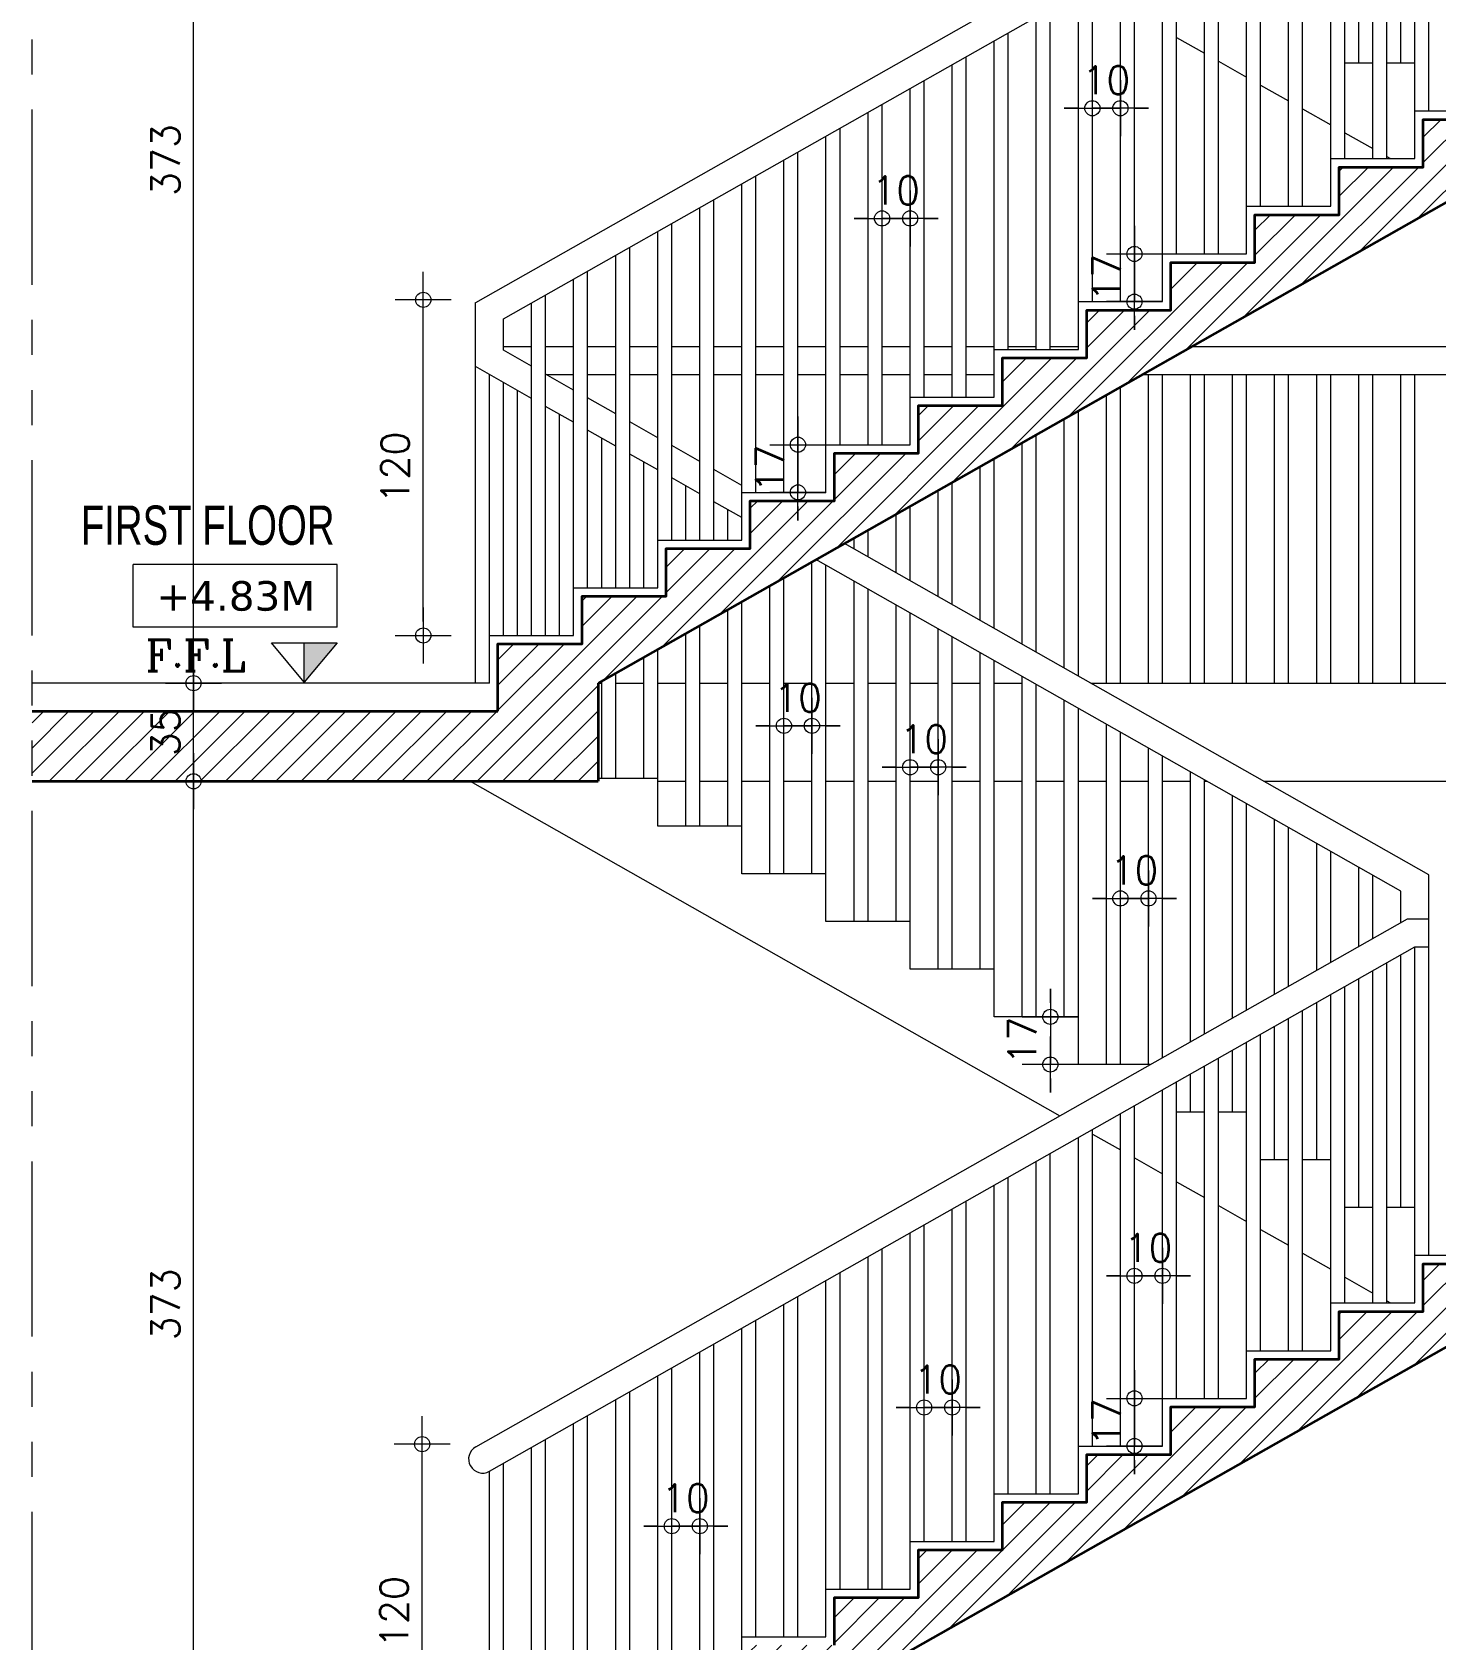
# Model space of a CAD drawing. Header units: millimetres. Extents: x -11627 to -10952, y 10244 to 10588.
# Drawn here: x -11314.52 to -11304.51, y 10352.25 to 10363.71 of the extents above; entities that cross this region are included whole.
import ezdxf
from ezdxf.enums import TextEntityAlignment as Align

# ---------------------------------------------------------------- set-up
doc = ezdxf.new("R2010")
doc.units = ezdxf.units.MM
doc.header["$PDMODE"] = 35
doc.linetypes.add('PHANTOM2', pattern=[1.25, 0.625, -0.125, 0.125, -0.125, 0.125, -0.125])
doc.layers.get('0').update_dxf_attribs({"lineweight": 5})
doc.layers.get('DEFPOINTS').update_dxf_attribs({"lineweight": 5})
for name, color, linetype, lineweight in [('A-GEN-TEXT.', 3, 'Continuous', 13), ('A-LEVEL TAG', 23, 'Continuous', 9), ('DIM IN', 191, 'Continuous', 5), ('HATCH', 8, 'Continuous', 0), ('SECTION', 3, 'PHANTOM2', 5), ('STAIR', 34, 'Continuous', 5), ('WALLS', 4, 'Continuous', 35)]:
    doc.layers.add(name, color=color, linetype=linetype, lineweight=lineweight)
doc.styles.add('frame', font='verdana.ttf', dxfattribs={"width": 5})
doc.styles.add('GROUND FLOOR XREF - option 3$0$VILLA GF XREF$0$ROMANC', font='romanc__.ttf')
doc.styles.add('T20-50', font='ROMANS.SHX', dxfattribs={"height": 0.1})
doc.styles.add('TEXTN', font='techl___.ttf', dxfattribs={"height": 0.15})
doc.styles.add('TEXTS', font='arial.ttf', dxfattribs={"width": 0.8})
doc.dimstyles.new('D50', dxfattribs={"dimtxt": 0.1, "dimasz": 0.05, "dimexe": 0, "dimexo": 0, "dimgap": 0.05, "dimtad": 1, "dimdec": 0, "dimlfac": 100, "dimzin": 0, "dimdsep": 46, "dimtxsty": 'T20-50', "dimblk": 'DOT1', "dimcen": 0.05, "dimse1": 1, "dimse2": 1, "dimclrd": 256, "dimclre": 256, "dimclrt": 256, "dimadec": 0, "dimazin": 0, "dimtfac": 10, "dimtdec": 0, "dimtix": 1, "dimtmove": 2, "dimatfit": 3, "dimldrblk": 'DOT', "dimfxl": 1, "dimtolj": 1, "dimtzin": 0, "dimlwd": -1, "dimlwe": -1, "dimarcsym": 0})

# ---------------------------------------------------------------- blocks, each defined once
blk = doc.blocks.new('DOT1')
at = {"color": 0}
for p, q in [((0, -2), (0, 2)), ((-2, 0), (2, 0))]:
    blk.add_line(p, q, dxfattribs=at)
blk.add_circle((0, 0), 0.54, dxfattribs=at)
blk = doc.blocks.new('*D664')
at = {"layer": 'DEFPOINTS', "color": 0, "transparency": 16777216}
for p in [(0.5756, 5.3102, -0.0001), (0.5756, 5.3102), (0.5756, 1.5802, -0.0065)]:
    blk.add_point(p, dxfattribs=at)
at = {"layer": 'DIM IN', "transparency": 16777216}
blk.add_line((0.5756, 1.6302), (0.5756, 5.2602), dxfattribs=at)
at = {"layer": 'DIM IN', "transparency": 16777216, "xscale": 0.05, "yscale": 0.05, "zscale": 0.05}
for p, rotation in [((0.5756, 5.3102), 90), ((0.5756, 1.5802), 270)]:
    blk.add_blockref('DOT1', p, dxfattribs=dict(at, rotation=rotation))
at = {"layer": 'DIM IN', "transparency": 16777216, "insert": (0.4756, 3.4452), "char_height": 0.1, "attachment_point": 5, "rotation": 90, "style": 'T20-50'}
blk.add_mtext('\\A1;373', dxfattribs=at)
blk = doc.blocks.new('_Dot')
at = {"color": 0, "lineweight": -2}
blk.add_line((-0.5, 0), (-1, 0), dxfattribs=at)
at = {"color": 0, "const_width": 0.5}
blk.add_lwpolyline([(-0.25, 0, 1), (0.25, 0, 1)], format="xyb", close=True, dxfattribs=at)
blk = doc.blocks.new('*D665')
at = {"layer": 'DEFPOINTS', "color": 0, "transparency": 16777216}
for p in [(0.5492, 5.6602, 0.0022), (0.5756, 5.6602), (0.5756, 5.3102, -0.0001)]:
    blk.add_point(p, dxfattribs=at)
at = {"layer": 'DIM IN', "transparency": 16777216}
blk.add_line((0.5756, 5.3602), (0.5756, 5.6102), dxfattribs=at)
at = {"layer": 'DIM IN', "transparency": 16777216, "xscale": 0.05, "yscale": 0.05, "zscale": 0.05}
for p, rotation in [((0.5756, 5.6602), 90), ((0.5756, 5.3102), 270)]:
    blk.add_blockref('DOT1', p, dxfattribs=dict(at, rotation=rotation))
at = {"layer": 'DIM IN', "transparency": 16777216, "insert": (0.4756, 5.4852), "char_height": 0.1, "attachment_point": 5, "rotation": 90, "style": 'T20-50'}
blk.add_mtext('\\A1;35', dxfattribs=at)
blk = doc.blocks.new('*D666')
at = {"layer": 'DEFPOINTS', "color": 0, "transparency": 16777216}
for p in [(0.5492, 9.3902, 0.0065), (0.5756, 9.3902), (0.5492, 5.6602, 0.0022)]:
    blk.add_point(p, dxfattribs=at)
at = {"layer": 'DIM IN', "transparency": 16777216}
blk.add_line((0.5756, 5.7102), (0.5756, 9.3402), dxfattribs=at)
at = {"layer": 'DIM IN', "transparency": 16777216, "xscale": 0.05, "yscale": 0.05, "zscale": 0.05}
for p, rotation in [((0.5756, 9.3902), 90), ((0.5756, 5.6602), 270)]:
    blk.add_blockref('DOT1', p, dxfattribs=dict(at, rotation=rotation))
at = {"layer": 'DIM IN', "transparency": 16777216, "insert": (0.4756, 7.5252), "char_height": 0.1, "attachment_point": 5, "rotation": 90, "style": 'T20-50'}
blk.add_mtext('\\A1;373', dxfattribs=at)
blk = doc.blocks.new('*D672')
at = {"layer": 'DEFPOINTS', "color": 0, "transparency": 16777216}
for p in [(1.3948, 7.0268), (1.5811, 7.0268), (1.6311, 5.8302, 0.0065)]:
    blk.add_point(p, dxfattribs=at)
at = {"layer": 'DIM IN', "transparency": 16777216}
blk.add_line((1.3948, 5.8802), (1.3948, 6.9768), dxfattribs=at)
at = {"layer": 'DIM IN', "transparency": 16777216, "xscale": 0.05, "yscale": 0.05, "zscale": 0.05}
for p, rotation in [((1.3948, 7.0268), 90), ((1.3948, 5.8302), 270)]:
    blk.add_blockref('DOT1', p, dxfattribs=dict(at, rotation=rotation))
at = {"layer": 'DIM IN', "transparency": 16777216, "insert": (1.2948, 6.4285), "char_height": 0.1, "attachment_point": 5, "rotation": 90, "style": 'T20-50'}
blk.add_mtext('\\A1;120', dxfattribs=at)
blk = doc.blocks.new('*D633')
at = {"layer": 'DEFPOINTS', "color": 0, "transparency": 16777216}
for p in [(1.3909, 2.9468), (1.5988, 2.9468), (1.6311, 1.7502)]:
    blk.add_point(p, dxfattribs=at)
at = {"layer": 'DIM IN', "transparency": 16777216}
blk.add_line((1.3909, 1.8002), (1.3909, 2.8968), dxfattribs=at)
at = {"layer": 'DIM IN', "transparency": 16777216, "xscale": 0.05, "yscale": 0.05, "zscale": 0.05}
for p, rotation in [((1.3909, 2.9468), 90), ((1.3909, 1.7502), 270)]:
    blk.add_blockref('DOT1', p, dxfattribs=dict(at, rotation=rotation))
at = {"layer": 'DIM IN', "transparency": 16777216, "insert": (1.2909, 2.3485), "char_height": 0.1, "attachment_point": 5, "rotation": 90, "style": 'T20-50'}
blk.add_mtext('\\A1;120', dxfattribs=at)
blk = doc.blocks.new('TAG-ELE-LVL')
at = {"layer": 'A-LEVEL TAG'}
for p, q in [((-0.21, 0.35), (-0.21, 0.75)), ((-0.21, 0.75), (1.09, 0.75)), ((1.09, 0.35), (1.09, 0.75)), ((-0.21, 0.35), (1.09, 0.35)), ((0, 0), (0, 0.25))]:
    blk.add_line(p, q, dxfattribs=at)
blk.add_lwpolyline([(0, 0), (0.21, 0.25), (-0.21, 0.25)], close=True, dxfattribs=at)
at = {"layer": 'A-LEVEL TAG', "color": 251}
blk.add_solid([(-0.21, 0.25), (0, 0), (0, 0.25)], dxfattribs=at)
at = {"layer": 'A-LEVEL TAG', "color": 50, "style": 'TEXTS', "width": 0.75}
blk.add_attdef('FLOOR-NAME', text='', height=0.25, dxfattribs=at).set_placement((-0.21, 0.8), align=Align.BOTTOM_LEFT)
blk.add_attdef('LVL', text='', height=0.225, dxfattribs=at).set_placement((0.44, 0.55), align=Align.MIDDLE_CENTER)
at = {"layer": 'A-LEVEL TAG', "color": 50, "style": 'TEXTN', "width": 0.75}
blk.add_attdef('-', (0.361, 0.07), '', height=0.175, dxfattribs=at)
blk = doc.blocks.new('*D642')
at = {"layer": 'DEFPOINTS', "color": 0, "transparency": 16777216}
for p in [(3.7811, 7.7097, 0.0116), (3.8811, 7.7097, 0.0116), (3.8811, 7.7097)]:
    blk.add_point(p, dxfattribs=at)
at = {"layer": 'DIM IN', "transparency": 16777216}
for p, q in [((3.7311, 7.7097), (3.6811, 7.7097)), ((3.7811, 7.7097), (3.8811, 7.7097)), ((3.9311, 7.7097), (3.9811, 7.7097))]:
    blk.add_line(p, q, dxfattribs=at)
at = {"layer": 'DIM IN', "transparency": 16777216, "xscale": 0.05, "yscale": 0.05, "zscale": 0.05}
blk.add_blockref('DOT1', (3.7811, 7.7097), dxfattribs=at)
at = {"layer": 'DIM IN', "transparency": 16777216, "xscale": 0.05, "yscale": 0.05, "zscale": 0.05, "rotation": 180}
blk.add_blockref('DOT1', (3.8811, 7.7097), dxfattribs=at)
at = {"layer": 'DIM IN', "transparency": 16777216, "insert": (3.8311, 7.8097), "char_height": 0.1, "attachment_point": 5, "style": 'T20-50'}
blk.add_mtext('\\A1;10', dxfattribs=at)
blk = doc.blocks.new('*D643')
at = {"layer": 'DEFPOINTS', "color": 0, "transparency": 16777216}
for p in [(3.0311, 7.317, 0.0116), (3.1311, 7.317, 0.0116), (3.1311, 7.317)]:
    blk.add_point(p, dxfattribs=at)
at = {"layer": 'DIM IN', "transparency": 16777216}
for p, q in [((2.9811, 7.317), (2.9311, 7.317)), ((3.0311, 7.317), (3.1311, 7.317)), ((3.1811, 7.317), (3.2311, 7.317))]:
    blk.add_line(p, q, dxfattribs=at)
at = {"layer": 'DIM IN', "transparency": 16777216, "xscale": 0.05, "yscale": 0.05, "zscale": 0.05}
blk.add_blockref('DOT1', (3.0311, 7.317), dxfattribs=at)
at = {"layer": 'DIM IN', "transparency": 16777216, "xscale": 0.05, "yscale": 0.05, "zscale": 0.05, "rotation": 180}
blk.add_blockref('DOT1', (3.1311, 7.317), dxfattribs=at)
at = {"layer": 'DIM IN', "transparency": 16777216, "insert": (3.0811, 7.417), "char_height": 0.1, "attachment_point": 5, "style": 'T20-50'}
blk.add_mtext('\\A1;10', dxfattribs=at)
blk = doc.blocks.new('*D644')
at = {"layer": 'DEFPOINTS', "color": 0, "transparency": 16777216}
for p in [(2.6811, 5.508, 0.0116), (2.7811, 5.508, 0.0116), (2.7811, 5.508)]:
    blk.add_point(p, dxfattribs=at)
at = {"layer": 'DIM IN', "transparency": 16777216}
for p, q in [((2.6311, 5.508), (2.5811, 5.508)), ((2.6811, 5.508), (2.7811, 5.508)), ((2.8311, 5.508), (2.8811, 5.508))]:
    blk.add_line(p, q, dxfattribs=at)
at = {"layer": 'DIM IN', "transparency": 16777216, "xscale": 0.05, "yscale": 0.05, "zscale": 0.05}
blk.add_blockref('DOT1', (2.6811, 5.508), dxfattribs=at)
at = {"layer": 'DIM IN', "transparency": 16777216, "xscale": 0.05, "yscale": 0.05, "zscale": 0.05, "rotation": 180}
blk.add_blockref('DOT1', (2.7811, 5.508), dxfattribs=at)
at = {"layer": 'DIM IN', "transparency": 16777216, "insert": (2.7311, 5.608), "char_height": 0.1, "attachment_point": 5, "style": 'T20-50'}
blk.add_mtext('\\A1;10', dxfattribs=at)
blk = doc.blocks.new('*D645')
at = {"layer": 'DEFPOINTS', "color": 0, "transparency": 16777216}
for p in [(3.1311, 5.3602, 0.0116), (3.2311, 5.3602, 0.0116), (3.2311, 5.3602)]:
    blk.add_point(p, dxfattribs=at)
at = {"layer": 'DIM IN', "transparency": 16777216}
for p, q in [((3.0811, 5.3602), (3.0311, 5.3602)), ((3.1311, 5.3602), (3.2311, 5.3602)), ((3.2811, 5.3602), (3.3311, 5.3602))]:
    blk.add_line(p, q, dxfattribs=at)
at = {"layer": 'DIM IN', "transparency": 16777216, "xscale": 0.05, "yscale": 0.05, "zscale": 0.05}
blk.add_blockref('DOT1', (3.1311, 5.3602), dxfattribs=at)
at = {"layer": 'DIM IN', "transparency": 16777216, "xscale": 0.05, "yscale": 0.05, "zscale": 0.05, "rotation": 180}
blk.add_blockref('DOT1', (3.2311, 5.3602), dxfattribs=at)
at = {"layer": 'DIM IN', "transparency": 16777216, "insert": (3.1811, 5.4602), "char_height": 0.1, "attachment_point": 5, "style": 'T20-50'}
blk.add_mtext('\\A1;10', dxfattribs=at)
blk = doc.blocks.new('*D646')
at = {"layer": 'DEFPOINTS', "color": 0, "transparency": 16777216}
for p in [(3.8811, 4.8927, 0.0116), (3.9811, 4.8927, 0.0116), (3.9811, 4.8927)]:
    blk.add_point(p, dxfattribs=at)
at = {"layer": 'DIM IN', "transparency": 16777216}
for p, q in [((3.8311, 4.8927), (3.7811, 4.8927)), ((3.8811, 4.8927), (3.9811, 4.8927)), ((4.0311, 4.8927), (4.0811, 4.8927))]:
    blk.add_line(p, q, dxfattribs=at)
at = {"layer": 'DIM IN', "transparency": 16777216, "xscale": 0.05, "yscale": 0.05, "zscale": 0.05}
blk.add_blockref('DOT1', (3.8811, 4.8927), dxfattribs=at)
at = {"layer": 'DIM IN', "transparency": 16777216, "xscale": 0.05, "yscale": 0.05, "zscale": 0.05, "rotation": 180}
blk.add_blockref('DOT1', (3.9811, 4.8927), dxfattribs=at)
at = {"layer": 'DIM IN', "transparency": 16777216, "insert": (3.9311, 4.9927), "char_height": 0.1, "attachment_point": 5, "style": 'T20-50'}
blk.add_mtext('\\A1;10', dxfattribs=at)
blk = doc.blocks.new('*D647')
at = {"layer": 'DEFPOINTS', "color": 0, "transparency": 16777216}
for p in [(3.9311, 3.5469, 0.0116), (4.0311, 3.5469, 0.0116), (4.0311, 3.5469)]:
    blk.add_point(p, dxfattribs=at)
at = {"layer": 'DIM IN', "transparency": 16777216}
for p, q in [((3.8811, 3.5469), (3.8311, 3.5469)), ((3.9311, 3.5469), (4.0311, 3.5469)), ((4.0811, 3.5469), (4.1311, 3.5469))]:
    blk.add_line(p, q, dxfattribs=at)
at = {"layer": 'DIM IN', "transparency": 16777216, "xscale": 0.05, "yscale": 0.05, "zscale": 0.05}
blk.add_blockref('DOT1', (3.9311, 3.5469), dxfattribs=at)
at = {"layer": 'DIM IN', "transparency": 16777216, "xscale": 0.05, "yscale": 0.05, "zscale": 0.05, "rotation": 180}
blk.add_blockref('DOT1', (4.0311, 3.5469), dxfattribs=at)
at = {"layer": 'DIM IN', "transparency": 16777216, "insert": (3.9811, 3.6469), "char_height": 0.1, "attachment_point": 5, "style": 'T20-50'}
blk.add_mtext('\\A1;10', dxfattribs=at)
blk = doc.blocks.new('*D648')
at = {"layer": 'DEFPOINTS', "color": 0, "transparency": 16777216}
for p in [(3.1811, 3.0777, 0.0116), (3.2811, 3.0777, 0.0116), (3.2811, 3.0777)]:
    blk.add_point(p, dxfattribs=at)
at = {"layer": 'DIM IN', "transparency": 16777216}
for p, q in [((3.1311, 3.0777), (3.0811, 3.0777)), ((3.1811, 3.0777), (3.2811, 3.0777)), ((3.3311, 3.0777), (3.3811, 3.0777))]:
    blk.add_line(p, q, dxfattribs=at)
at = {"layer": 'DIM IN', "transparency": 16777216, "xscale": 0.05, "yscale": 0.05, "zscale": 0.05}
blk.add_blockref('DOT1', (3.1811, 3.0777), dxfattribs=at)
at = {"layer": 'DIM IN', "transparency": 16777216, "xscale": 0.05, "yscale": 0.05, "zscale": 0.05, "rotation": 180}
blk.add_blockref('DOT1', (3.2811, 3.0777), dxfattribs=at)
at = {"layer": 'DIM IN', "transparency": 16777216, "insert": (3.2311, 3.1777), "char_height": 0.1, "attachment_point": 5, "style": 'T20-50'}
blk.add_mtext('\\A1;10', dxfattribs=at)
blk = doc.blocks.new('*D649')
at = {"layer": 'DEFPOINTS', "color": 0, "transparency": 16777216}
for p in [(2.2811, 2.6544, 0.0116), (2.3811, 2.6544, 0.0116), (2.3811, 2.6544)]:
    blk.add_point(p, dxfattribs=at)
at = {"layer": 'DIM IN', "transparency": 16777216}
for p, q in [((2.2311, 2.6544), (2.1811, 2.6544)), ((2.2811, 2.6544), (2.3811, 2.6544)), ((2.4311, 2.6544), (2.4811, 2.6544))]:
    blk.add_line(p, q, dxfattribs=at)
at = {"layer": 'DIM IN', "transparency": 16777216, "xscale": 0.05, "yscale": 0.05, "zscale": 0.05}
blk.add_blockref('DOT1', (2.2811, 2.6544), dxfattribs=at)
at = {"layer": 'DIM IN', "transparency": 16777216, "xscale": 0.05, "yscale": 0.05, "zscale": 0.05, "rotation": 180}
blk.add_blockref('DOT1', (2.3811, 2.6544), dxfattribs=at)
at = {"layer": 'DIM IN', "transparency": 16777216, "insert": (2.3311, 2.7544), "char_height": 0.1, "attachment_point": 5, "style": 'T20-50'}
blk.add_mtext('\\A1;10', dxfattribs=at)
blk = doc.blocks.new('*D651')
at = {"layer": 'DEFPOINTS', "color": 0, "transparency": 16777216}
for p in [(4.0311, 3.1102), (3.9312, 2.9402), (4.0311, 2.9402)]:
    blk.add_point(p, dxfattribs=at)
at = {"layer": 'DIM IN', "transparency": 16777216}
for p, q in [((3.9312, 3.1602), (3.9312, 3.2102)), ((3.9312, 3.1102), (3.9312, 2.9402)), ((3.9312, 2.8902), (3.9312, 2.8402))]:
    blk.add_line(p, q, dxfattribs=at)
at = {"layer": 'DIM IN', "transparency": 16777216, "xscale": 0.05, "yscale": 0.05, "zscale": 0.05}
for p, rotation in [((3.9312, 3.1102), 270), ((3.9312, 2.9402), 90)]:
    blk.add_blockref('DOT1', p, dxfattribs=dict(at, rotation=rotation))
at = {"layer": 'DIM IN', "transparency": 16777216, "insert": (3.8312, 3.0252), "char_height": 0.1, "attachment_point": 5, "rotation": 90, "style": 'T20-50'}
blk.add_mtext('\\A1;17', dxfattribs=at)
blk = doc.blocks.new('*D652')
at = {"layer": 'DEFPOINTS', "color": 0, "transparency": 16777216}
for p in [(3.7311, 4.4702), (3.6312, 4.3002), (3.7311, 4.3002)]:
    blk.add_point(p, dxfattribs=at)
at = {"layer": 'DIM IN', "transparency": 16777216}
for p, q in [((3.6312, 4.5202), (3.6312, 4.5702)), ((3.6312, 4.4702), (3.6312, 4.3002)), ((3.6312, 4.2502), (3.6312, 4.2002))]:
    blk.add_line(p, q, dxfattribs=at)
at = {"layer": 'DIM IN', "transparency": 16777216, "xscale": 0.05, "yscale": 0.05, "zscale": 0.05}
for p, rotation in [((3.6312, 4.4702), 270), ((3.6312, 4.3002), 90)]:
    blk.add_blockref('DOT1', p, dxfattribs=dict(at, rotation=rotation))
at = {"layer": 'DIM IN', "transparency": 16777216, "insert": (3.5312, 4.3852), "char_height": 0.1, "attachment_point": 5, "rotation": 90, "style": 'T20-50'}
blk.add_mtext('\\A1;17', dxfattribs=at)
blk = doc.blocks.new('*D653')
at = {"layer": 'DEFPOINTS', "color": 0, "transparency": 16777216}
for p in [(2.8311, 6.5102), (2.7312, 6.3402), (2.8311, 6.3402)]:
    blk.add_point(p, dxfattribs=at)
at = {"layer": 'DIM IN', "transparency": 16777216}
for p, q in [((2.7312, 6.5602), (2.7312, 6.6102)), ((2.7312, 6.5102), (2.7312, 6.3402)), ((2.7312, 6.2902), (2.7312, 6.2402))]:
    blk.add_line(p, q, dxfattribs=at)
at = {"layer": 'DIM IN', "transparency": 16777216, "xscale": 0.05, "yscale": 0.05, "zscale": 0.05}
for p, rotation in [((2.7312, 6.5102), 270), ((2.7312, 6.3402), 90)]:
    blk.add_blockref('DOT1', p, dxfattribs=dict(at, rotation=rotation))
at = {"layer": 'DIM IN', "transparency": 16777216, "insert": (2.6312, 6.4252), "char_height": 0.1, "attachment_point": 5, "rotation": 90, "style": 'T20-50'}
blk.add_mtext('\\A1;17', dxfattribs=at)
blk = doc.blocks.new('*D654')
at = {"layer": 'DEFPOINTS', "color": 0, "transparency": 16777216}
for p in [(4.0311, 7.1902), (3.9311, 7.0202), (4.0311, 7.0202)]:
    blk.add_point(p, dxfattribs=at)
at = {"layer": 'DIM IN', "transparency": 16777216}
for p, q in [((3.9311, 7.2402), (3.9311, 7.2902)), ((3.9311, 7.1902), (3.9311, 7.0202)), ((3.9311, 6.9702), (3.9311, 6.9202))]:
    blk.add_line(p, q, dxfattribs=at)
at = {"layer": 'DIM IN', "transparency": 16777216, "xscale": 0.05, "yscale": 0.05, "zscale": 0.05}
for p, rotation in [((3.9311, 7.1902), 270), ((3.9311, 7.0202), 90)]:
    blk.add_blockref('DOT1', p, dxfattribs=dict(at, rotation=rotation))
at = {"layer": 'DIM IN', "transparency": 16777216, "insert": (3.8311, 7.1052), "char_height": 0.1, "attachment_point": 5, "rotation": 90, "style": 'T20-50'}
blk.add_mtext('\\A1;17', dxfattribs=at)
blk = doc.blocks.new('A$C4b93d0e9')
at = {"layer": 'HATCH'}
h = blk.add_hatch(dxfattribs=at)
h.set_pattern_fill('ANSI31', color=256, scale=0.02, style=0)
h.paths.add_polyline_path([(6.231, 7.6702), (6.231, 7.5002), (5.2654, 7.5002), (2.0183, 5.6602), (2.0183, 5.3102), (0, 5.3102), (0, 5.5602), (1.6611, 5.5602), (1.6611, 5.8002), (1.9611, 5.8002), (1.9611, 5.9702), (2.2611, 5.9702), (2.2611, 6.1402), (2.5611, 6.1402), (2.5611, 6.3102), (2.8611, 6.3102), (2.8611, 6.4802), (3.1611, 6.4802), (3.1611, 6.6502), (3.4611, 6.6502), (3.4611, 6.8202), (3.7611, 6.8202), (3.7611, 6.9902), (4.0611, 6.9902), (4.0611, 7.1602), (4.3611, 7.1602), (4.3611, 7.3302), (4.6611, 7.3302), (4.6611, 7.5002), (4.9611, 7.5002), (4.9611, 7.6702)])
h = blk.add_hatch(dxfattribs=at)
h.set_pattern_fill('ANSI31', color=256, scale=0.02, style=0)
h.set_pattern_definition([(45, (0, -4.08), (-0.0449013, 0.0449013), [])])
h.paths.add_polyline_path([(6.231, 3.5902), (6.231, 3.4202), (5.2654, 3.4202), (2.0183, 1.5802), (2.0183, 1.4802), (6.6481, 1.4802), (6.6481, 1.2802), (0, 1.2802), (0, 1.4802), (1.6611, 1.4802), (1.6611, 1.7202), (1.9611, 1.7202), (1.9611, 1.8902), (2.2611, 1.8902), (2.2611, 2.0602), (2.5611, 2.0602), (2.5611, 2.2302), (2.8611, 2.2302), (2.8611, 2.4002), (3.1611, 2.4002), (3.1611, 2.5702), (3.4611, 2.5702), (3.4611, 2.7402), (3.7611, 2.7402), (3.7611, 2.9102), (4.0611, 2.9102), (4.0611, 3.0802), (4.3611, 3.0802), (4.3611, 3.2502), (4.6611, 3.2502), (4.6611, 3.4202), (4.9611, 3.4202), (4.9611, 3.5902)])
at = {"layer": 'SECTION'}
blk.add_line((0, 0.8302), (0, 14.4912), dxfattribs=at)
at = {"layer": 'STAIR'}
for p, q in [((4.9811, 7.7002, 0.0116), (4.9811, 9.0568, 0.0116)), ((1.5818, 7.0172, 0.0116), (4.9047, 8.9002, 0.0116)), ((1.6811, 6.9585, 0.0116), (4.9311, 8.8002, 0.0116)), ((4.8811, 7.8702, 0.0116), (4.8811, 8.7719, 0.0116)), ((4.9311, 7.7002, 0.0116), (4.9311, 8.8002, 0.0116)), ((4.7811, 7.5302, 0.0116), (4.7811, 8.7152, 0.0116)), ((4.8311, 7.5302, 0.0116), (4.8311, 8.7435, 0.0116)), ((4.6811, 7.5302, 0.0116), (4.6811, 8.6585, 0.0116)), ((4.7311, 7.8702, 0.0116), (4.7311, 8.6869, 0.0116)), ((4.6311, 7.5302, 0.0116), (4.6311, 8.6302, 0.0116)), ((4.4811, 7.3602, 0.0116), (4.4811, 8.5452, 0.0116)), ((4.5311, 7.3602, 0.0116), (4.5311, 8.5735, 0.0116)), ((4.3811, 7.3602, 0.0116), (4.3811, 8.4885, 0.0116)), ((4.3311, 7.3602, 0.0116), (4.3311, 8.4602, 0.0116)), ((4.1811, 7.1902, 0.0116), (4.1811, 8.3752, 0.0116)), ((4.2311, 7.1902, 0.0116), (4.2311, 8.4035, 0.0116)), ((4.0811, 7.1902, 0.0116), (4.0811, 8.3185, 0.0116)), ((4.0311, 7.1902, 0.0116), (4.0311, 8.2902, 0.0116)), ((3.8811, 7.0202, 0.0116), (3.8811, 8.2052, 0.0116)), ((3.9311, 7.0202, 0.0116), (3.9311, 8.2335, 0.0116)), ((3.7811, 7.0202, 0.0116), (3.7811, 8.1485, 0.0116)), ((3.7311, 7.0202, 0.0116), (3.7311, 8.1202, 0.0116)), ((3.5811, 6.8502, 0.0116), (3.5811, 8.0352, 0.0116)), ((3.6311, 6.8502, 0.0116), (3.6311, 8.0635, 0.0116)), ((3.4811, 6.8502, 0.0116), (3.4811, 7.9785, 0.0116)), ((3.4311, 6.8502, 0.0116), (3.4311, 7.9502, 0.0116)), ((4.0811, 7.9625, 0.0065), (4.1811, 7.9058, 0.0065)), ((3.2811, 6.6802, 0.0116), (3.2811, 7.8652, 0.0116)), ((3.3311, 6.6802, 0.0116), (3.3311, 7.8935, 0.0116)), ((4.2311, 7.8775, 0.0065), (4.3311, 7.8208, 0.0065)), ((4.7811, 7.8702, 0.0116), (4.6811, 7.8702, 0.0116)), ((4.9311, 7.8702, 0.0116), (4.8311, 7.8702, 0.0116)), ((3.1811, 6.6802, 0.0116), (3.1811, 7.8085, 0.0116)), ((3.1311, 6.6802, 0.0116), (3.1311, 7.7802, 0.0116)), ((4.3811, 7.7924, 0.0116), (4.4811, 7.7358, 0.0116)), ((2.9811, 6.5102, 0.0116), (2.9811, 7.6952, 0.0116)), ((3.0311, 6.5102, 0.0116), (3.0311, 7.7235, 0.0116)), ((4.5311, 7.7074, 0.0116), (4.6311, 7.6508, 0.0116)), ((2.8811, 6.5102, 0.0116), (2.8811, 7.6385, 0.0116)), ((2.8311, 6.5102, 0.0116), (2.8311, 7.6102, 0.0116)), ((4.6811, 7.6224, 0.0116), (4.7811, 7.5658, 0.0116)), ((2.6811, 6.3402, 0.0116), (2.6811, 7.5252, 0.0116)), ((2.7311, 6.3402, 0.0116), (2.7311, 7.5535, 0.0116)), ((4.8311, 7.5374, 0.0116), (4.8439, 7.5302, 0.0116)), ((2.5811, 6.3402, 0.0116), (2.5811, 7.4685, 0.0116)), ((2.5311, 6.3402, 0.0116), (2.5311, 7.4402, 0.0116)), ((2.3811, 6.1702, 0.0116), (2.3811, 7.3552, 0.0116)), ((2.4311, 6.1702, 0.0116), (2.4311, 7.3835, 0.0116)), ((2.2811, 6.1702, 0.0116), (2.2811, 7.2985, 0.0116)), ((2.2311, 6.1702, 0.0116), (2.2311, 7.2702, 0.0116)), ((2.0811, 6.0002, 0.0116), (2.0811, 7.1852, 0.0116)), ((2.1311, 6.0002, 0.0116), (2.1311, 7.2135, 0.0116)), ((1.9811, 6.0002, 0.0116), (1.9811, 7.1285, 0.0116)), ((1.9311, 6.0002, 0.0116), (1.9311, 7.1002, 0.0116)), ((1.5811, 5.6602), (1.5811, 7.0168)), ((1.7811, 5.8302, 0.0116), (1.7811, 7.0152, 0.0116)), ((1.8311, 5.8302, 0.0116), (1.8311, 7.0435, 0.0116)), ((1.6811, 6.8468, 0.0116), (1.6811, 6.9585, 0.0116)), ((1.6811, 6.8602), (1.7811, 6.8602)), ((1.7811, 6.7902), (1.6811, 6.8468)), ((1.8311, 6.8602), (1.9311, 6.8602)), ((1.9811, 6.8602), (2.0811, 6.8602)), ((2.1311, 6.8602), (2.2311, 6.8602)), ((2.2811, 6.8602), (2.3811, 6.8602)), ((2.4311, 6.8602), (2.5311, 6.8602)), ((2.5811, 6.8602), (2.6811, 6.8602)), ((2.7311, 6.8602), (2.8311, 6.8602)), ((2.8811, 6.8602), (2.9811, 6.8602)), ((3.0311, 6.8602), (3.1311, 6.8602)), ((3.1811, 6.8602), (3.2811, 6.8602)), ((3.3311, 6.8602), (3.4311, 6.8602)), ((3.4811, 6.8602), (3.5811, 6.8602)), ((3.6311, 6.8602), (3.7311, 6.8602)), ((4.136, 6.8602), (6.131, 6.8602)), ((1.7811, 6.6752), (1.5811, 6.7885)), ((1.6311, 5.8302, 0.0116), (1.6311, 6.7602, 0.0116)), ((1.6811, 5.8302, 0.0116), (1.6811, 6.7319, 0.0116)), ((1.9311, 6.7051), (1.8311, 6.7618)), ((1.834, 6.7602), (1.9311, 6.7602)), ((1.9811, 6.7602), (2.0811, 6.7602)), ((2.1311, 6.7602), (2.2311, 6.7602)), ((2.2811, 6.7602), (2.3811, 6.7602)), ((2.4311, 6.7602), (2.5311, 6.7602)), ((2.5811, 6.7602), (2.6811, 6.7602)), ((2.7311, 6.7602), (2.8311, 6.7602)), ((2.8811, 6.7602), (2.9811, 6.7602)), ((3.0311, 6.7602), (3.1311, 6.7602)), ((3.1811, 6.7602), (3.2811, 6.7602)), ((3.3311, 6.7602), (3.4311, 6.7602)), ((3.8811, 5.6602), (3.8811, 6.7158)), ((3.9595, 6.7602), (6.131, 6.7602)), ((3.9811, 5.6602), (3.9811, 6.7602)), ((4.0311, 5.6602), (4.0311, 6.7602)), ((4.1311, 5.6602), (4.1311, 6.7602)), ((4.1811, 5.6602), (4.1811, 6.7602)), ((4.2811, 5.6602), (4.2811, 6.7602)), ((4.3311, 5.6602), (4.3311, 6.7602)), ((4.4311, 5.6602), (4.4311, 6.7602)), ((4.4811, 5.6602), (4.4811, 6.7602)), ((4.5811, 5.6602), (4.5811, 6.7602)), ((4.6311, 5.6602), (4.6311, 6.7602)), ((4.7311, 5.6602), (4.7311, 6.7602)), ((4.7811, 5.6602), (4.7811, 6.7602)), ((4.8811, 5.6602), (4.8811, 6.7602)), ((4.9311, 5.6602), (4.9311, 6.7602)), ((1.7311, 5.8302), (1.7311, 6.7035)), ((2.0811, 6.6202), (1.9811, 6.6768)), ((3.8311, 5.6602), (3.8311, 6.6874)), ((1.9311, 6.5902), (1.8311, 6.6469)), ((1.8811, 5.8302), (1.8811, 6.6185)), ((2.2311, 6.5352), (2.1311, 6.5918)), ((3.6811, 5.7135), (3.6811, 6.6024)), ((3.7311, 5.6851), (3.7311, 6.6308)), ((2.0811, 6.5052), (1.9811, 6.5619)), ((3.5811, 5.7701), (3.5811, 6.5458)), ((2.0311, 6.0002), (2.0311, 6.5335)), ((2.3811, 6.4501), (2.2811, 6.5068)), ((3.5311, 5.7985), (3.5311, 6.5174)), ((2.2311, 6.4202), (2.1311, 6.4769)), ((2.1811, 6.0002), (2.1811, 6.4485)), ((2.5311, 6.3651), (2.4311, 6.4218)), ((3.3811, 5.8835), (3.3811, 6.4324)), ((3.4311, 5.8551), (3.4311, 6.4608)), ((2.3811, 6.3352), (2.2811, 6.3919)), ((2.3311, 6.1702), (2.3311, 6.3635)), ((3.2811, 5.9401), (3.2811, 6.3758)), ((2.3811, 6.1702), (2.3811, 6.3352)), ((2.5311, 6.2502), (2.4311, 6.3069)), ((3.2311, 5.9685), (3.2311, 6.3474)), ((2.4811, 6.1702), (2.4811, 6.2785)), ((3.0811, 6.0535), (3.0811, 6.2624)), ((3.1311, 6.0251), (3.1311, 6.2908)), ((2.9811, 6.1101), (2.9811, 6.2058)), ((4.9811, 4.9768), (2.8967, 6.158)), ((2.9311, 6.1385), (2.9311, 6.1774)), ((2.7811, 4.9802), (2.7811, 6.0924)), ((4.8811, 4.9185), (2.7953, 6.1005)), ((2.8311, 4.9802), (2.8311, 6.0802)), ((2.6811, 4.9802), (2.6811, 6.0358)), ((2.9311, 4.8102), (2.9311, 6.0235)), ((2.6311, 4.9802), (2.6311, 6.0074)), ((2.9811, 4.8102), (2.9811, 5.9952)), ((2.4811, 5.1502), (2.4811, 5.9224)), ((2.5311, 5.1502), (2.5311, 5.9508)), ((3.0811, 4.8102), (3.0811, 5.9385)), ((3.1311, 4.8102), (3.1311, 5.9102)), ((2.3811, 5.1502), (2.3811, 5.8658)), ((3.2311, 4.6402), (3.2311, 5.8535)), ((2.3311, 5.1502), (2.3311, 5.8374)), ((3.2811, 4.6402), (3.2811, 5.8252)), ((2.1811, 5.3202), (2.1811, 5.7524)), ((2.2311, 5.3202), (2.2311, 5.7808)), ((3.3811, 4.6402), (3.3811, 5.7685)), ((3.4311, 4.6402), (3.4311, 5.7402)), ((2.0811, 5.3202), (2.0811, 5.6958)), ((3.5311, 4.4702), (3.5311, 5.6835)), ((1.6311, 5.6602, 0.0065), (0, 5.6602)), ((2.0183, 5.6602, 0.0064), (2.0311, 5.6602, 0.0064)), ((2.0311, 5.3202), (2.0311, 5.6674)), ((2.0811, 5.6602, 0.0063), (2.1811, 5.6602, 0.0062)), ((2.2311, 5.6602, 0.0061), (2.3311, 5.6602, 0.0059)), ((2.3811, 5.6602, 0.0059), (2.4811, 5.6602, 0.0057)), ((2.5311, 5.6602, 0.0056), (2.6311, 5.6602, 0.0055)), ((2.6811, 5.6602, 0.0054), (2.7811, 5.6602, 0.0052)), ((2.8311, 5.6602, 0.0051), (2.9311, 5.6602, 0.005)), ((2.9811, 5.6602, 0.0049), (3.0811, 5.6602, 0.0048)), ((3.1311, 5.6602, 0.0047), (3.2311, 5.6602, 0.0045)), ((3.2811, 5.6602, 0.0044), (3.3811, 5.6602, 0.0043)), ((3.4311, 5.6602, 0.0042), (3.5311, 5.6602, 0.0041)), ((3.5811, 4.4702), (3.5811, 5.6552)), ((3.7751, 5.6602, 0.0037), (6.131, 5.6602)), ((3.6811, 4.4702), (3.6811, 5.5985)), ((3.7311, 4.4702), (3.7311, 5.5702)), ((3.8311, 4.3002), (3.8311, 5.5135)), ((3.8811, 4.3002), (3.8811, 5.4852)), ((3.9811, 4.3002), (3.9811, 5.4285)), ((4.0311, 4.3251), (4.0311, 5.4002)), ((4.1311, 4.3818), (4.1311, 5.3435)), ((1.5616, 5.3102), (3.6655, 4.118)), ((2.2311, 5.3202), (2.0183, 5.3202)), ((2.2311, 5.1502), (2.2311, 5.3202)), ((2.2311, 5.3102), (2.3311, 5.3102)), ((2.3811, 5.3102), (2.4811, 5.3102)), ((2.5311, 5.3102), (2.6311, 5.3102)), ((2.6811, 5.3102), (2.7811, 5.3102)), ((2.8311, 5.3102), (2.9311, 5.3102)), ((2.9811, 5.3102), (3.0811, 5.3102)), ((3.1311, 5.3102), (3.2311, 5.3102)), ((3.2811, 5.3102), (3.3811, 5.3102)), ((3.4311, 5.3102), (3.5311, 5.3102)), ((3.5811, 5.3102), (3.6811, 5.3102)), ((3.7311, 5.3102), (3.8311, 5.3102)), ((3.8811, 5.3102), (3.9811, 5.3102)), ((4.0311, 5.3102), (4.1311, 5.3102)), ((4.1811, 4.4101), (4.1811, 5.3152)), ((4.1811, 5.3102), (4.19, 5.3102)), ((4.3928, 5.3102), (6.131, 5.3102)), ((4.2811, 4.4668), (4.2811, 5.2585)), ((4.3311, 4.4951), (4.3311, 5.2302)), ((4.4311, 4.5518), (4.4311, 5.1735)), ((2.5311, 5.1502), (2.2311, 5.1502)), ((2.5311, 4.9802), (2.5311, 5.1502)), ((4.4811, 4.5801), (4.4811, 5.1452)), ((4.5811, 4.6368), (4.5811, 5.0885)), ((4.6311, 4.6651), (4.6311, 5.0602)), ((4.7311, 4.7218), (4.7311, 5.0035)), ((2.8311, 4.9802), (2.5311, 4.9802)), ((2.8311, 4.8102), (2.8311, 4.9802)), ((4.7811, 4.7501), (4.7811, 4.9752)), ((4.9811, 3.6202), (4.9811, 4.9768)), ((4.8811, 4.8068), (4.8811, 4.9185)), ((1.5818, 2.9372), (4.9048, 4.8202)), ((4.9048, 4.8202), (4.9811, 4.8202)), ((3.1311, 4.8102), (2.8311, 4.8102)), ((3.1311, 4.6402), (3.1311, 4.8102)), ((1.6311, 2.8502), (4.9311, 4.7202)), ((4.9311, 3.6202), (4.9311, 4.7202)), ((4.9311, 4.7202), (4.9811, 4.7202)), ((4.8311, 3.4502), (4.8311, 4.6635)), ((4.8811, 3.7902), (4.8811, 4.6919)), ((3.4311, 4.6402), (3.1311, 4.6402)), ((3.4311, 4.4702), (3.4311, 4.6402)), ((4.7311, 3.7902), (4.7311, 4.6069)), ((4.7811, 3.4502), (4.7811, 4.6352)), ((4.6311, 3.4502), (4.6311, 4.5502)), ((4.6811, 3.4502), (4.6811, 4.5785)), ((4.5311, 3.2802), (4.5311, 4.4935)), ((4.5811, 3.9602), (4.5811, 4.5219)), ((3.7311, 4.4702), (3.4311, 4.4702)), ((3.7311, 4.3002), (3.7311, 4.4702)), ((4.4311, 3.9602), (4.4311, 4.4369)), ((4.4811, 3.2802), (4.4811, 4.4652)), ((4.3311, 3.2802), (4.3311, 4.3802)), ((4.3811, 3.2802), (4.3811, 4.4085)), ((3.9871, 4.3002), (3.7311, 4.3002)), ((4.2311, 3.1102), (4.2311, 4.3235)), ((4.2811, 4.1302), (4.2811, 4.3519)), ((4.1311, 4.1302), (4.1311, 4.2669)), ((4.1811, 3.1102), (4.1811, 4.2952)), ((4.0311, 3.1102), (4.0311, 4.2102)), ((4.0811, 3.1102), (4.0811, 4.2385)), ((3.9311, 2.9402), (3.9311, 4.1535)), ((4.1811, 4.1302), (4.0811, 4.1302)), ((4.3311, 4.1302), (4.2311, 4.1302)), ((3.8811, 2.9402), (3.8811, 4.1252)), ((3.7311, 2.9402), (3.7311, 4.0402)), ((3.7811, 2.9402), (3.7811, 4.0685)), ((3.7811, 4.0524), (3.8811, 3.9958)), ((3.5811, 2.7702), (3.5811, 3.9552)), ((3.6311, 2.7702), (3.6311, 3.9835)), ((3.9311, 3.9674), (4.0311, 3.9108)), ((4.4811, 3.9602), (4.3811, 3.9602)), ((4.6311, 3.9602), (4.5311, 3.9602)), ((3.4811, 2.7702), (3.4811, 3.8985)), ((3.4311, 2.7702), (3.4311, 3.8702)), ((4.0811, 3.8824), (4.1811, 3.8258)), ((3.2811, 2.6002), (3.2811, 3.7852)), ((3.3311, 2.6002), (3.3311, 3.8135)), ((4.2311, 3.7974), (4.3311, 3.7408)), ((4.7811, 3.7902), (4.6811, 3.7902)), ((4.9311, 3.7902), (4.8311, 3.7902)), ((3.1811, 2.6002), (3.1811, 3.7285)), ((3.1311, 2.6002), (3.1311, 3.7002)), ((4.3811, 3.7124), (4.4811, 3.6558)), ((2.9811, 2.4302), (2.9811, 3.6152)), ((3.0311, 2.4302), (3.0311, 3.6435)), ((4.5311, 3.6274), (4.6311, 3.5708)), ((2.8811, 2.4302), (2.8811, 3.5585)), ((2.8311, 2.4302), (2.8311, 3.5302)), ((4.6811, 3.5424), (4.7811, 3.4858)), ((2.6811, 2.2602), (2.6811, 3.4452)), ((2.7311, 2.2602), (2.7311, 3.4735)), ((4.8311, 3.4574), (4.8439, 3.4502)), ((2.5811, 2.2602), (2.5811, 3.3885)), ((2.5311, 2.2602), (2.5311, 3.3602)), ((2.3811, 2.0902), (2.3811, 3.2752)), ((2.4311, 2.0902), (2.4311, 3.3035)), ((2.2811, 2.0902), (2.2811, 3.2185)), ((2.2311, 2.0902), (2.2311, 3.1902)), ((2.0811, 1.9202), (2.0811, 3.1052)), ((2.1311, 1.9202), (2.1311, 3.1335)), ((1.9811, 1.9202), (1.9811, 3.0485)), ((1.9311, 1.9202), (1.9311, 3.0202)), ((1.7811, 1.7502), (1.7811, 2.9352)), ((1.8311, 1.7502), (1.8311, 2.9635)), ((1.6811, 1.7502), (1.6811, 2.8785)), ((1.6311, 1.7502), (1.6311, 2.8502))]:
    blk.add_line(p, q, dxfattribs=at)
at = {"layer": 'STAIR', "elevation": 0.0065}
blk.add_lwpolyline([(1.6311, 5.6602), (1.6311, 5.8302), (1.9311, 5.8302), (1.9311, 6.0002), (2.2311, 6.0002), (2.2311, 6.1702), (2.5311, 6.1702), (2.5311, 6.3402), (2.8311, 6.3402), (2.8311, 6.5102), (3.1311, 6.5102), (3.1311, 6.6802), (3.4311, 6.6802), (3.4311, 6.8502), (3.7311, 6.8502), (3.7311, 7.0202), (4.0311, 7.0202), (4.0311, 7.1902), (4.3311, 7.1902), (4.3311, 7.3602), (4.6311, 7.3602), (4.6311, 7.5302), (4.9311, 7.5302), (4.9311, 7.7002), (6.131, 7.7002)], dxfattribs=at)
at = {"layer": 'STAIR'}
blk.add_lwpolyline([(2.5311, 2.0902), (2.5311, 2.2602), (2.8311, 2.2602), (2.8311, 2.4302), (3.1311, 2.4302), (3.1311, 2.6002), (3.4311, 2.6002), (3.4311, 2.7702), (3.7311, 2.7702), (3.7311, 2.9402), (4.0311, 2.9402), (4.0311, 3.1102), (4.3311, 3.1102), (4.3311, 3.2802), (4.6311, 3.2802), (4.6311, 3.4502), (4.9311, 3.4502), (4.9311, 3.6202), (6.131, 3.6202)], dxfattribs=at)
blk.add_arc((1.6065, 2.8937), 0.05, 119.53878, 299.53878, dxfattribs=at)
at = {"layer": 'WALLS'}
for p, q in [((5.2654, 7.5002, 0.0065), (2.0183, 5.6602, 0.0065)), ((2.0183, 5.6602, 0.0065), (2.0183, 5.3102, -0.0161)), ((0, 5.5602), (1.6611, 5.5602)), ((0, 5.3102), (2.0183, 5.3102)), ((5.2654, 3.4202), (2.0183, 1.5802))]:
    blk.add_line(p, q, dxfattribs=at)
at = {"layer": 'WALLS', "elevation": 0.0065}
blk.add_lwpolyline([(1.6611, 5.5602), (1.6611, 5.8002), (1.9611, 5.8002), (1.9611, 5.9702), (2.2611, 5.9702), (2.2611, 6.1402), (2.5611, 6.1402), (2.5611, 6.3102), (2.8611, 6.3102), (2.8611, 6.4802), (3.1611, 6.4802), (3.1611, 6.6502), (3.4611, 6.6502), (3.4611, 6.8202), (3.7611, 6.8202), (3.7611, 6.9902), (4.0611, 6.9902), (4.0611, 7.1602), (4.3611, 7.1602), (4.3611, 7.3302), (4.6611, 7.3302), (4.6611, 7.5002), (4.9611, 7.5002), (4.9611, 7.6702), (6.231, 7.6702)], dxfattribs=at)
at = {"layer": 'WALLS'}
blk.add_lwpolyline([(2.8611, 2.2302), (2.8611, 2.4002), (3.1611, 2.4002), (3.1611, 2.5702), (3.4611, 2.5702), (3.4611, 2.7402), (3.7611, 2.7402), (3.7611, 2.9102), (4.0611, 2.9102), (4.0611, 3.0802), (4.3611, 3.0802), (4.3611, 3.2502), (4.6611, 3.2502), (4.6611, 3.4202), (4.9611, 3.4202), (4.9611, 3.5902), (6.231, 3.5902)], dxfattribs=at)
at = {"layer": 'A-LEVEL TAG'}
ref = blk.add_blockref('TAG-ELE-LVL', (0.9707, 5.6633, -0.0065), dxfattribs=dict(at, xscale=-0.5599999999999999, yscale=0.5599999999999999, zscale=0.7))
ref.add_attrib('FLOOR-NAME', 'FIRST FLOOR', dxfattribs={"color": 50, "height": 0.14, "style": 'TEXTS', "width": 0.7}).set_placement((0.1735, 6.1113, -0.0065), align=Align.BOTTOM_LEFT)
ref.add_attrib('-', 'F.F.L', (0.4037, 5.7025, -0.0065), dxfattribs={"layer": 'A-GEN-TEXT.', "height": 0.112, "style": 'GROUND FLOOR XREF - option 3$0$VILLA GF XREF$0$ROMANC'})
ref.add_attrib('LVL', '+4.83M', dxfattribs={"layer": 'A-GEN-TEXT.', "height": 0.10522, "style": 'frame'}).set_placement((0.7261, 5.9713, -0.0065), align=Align.MIDDLE_CENTER)
at = {"layer": 'DIM IN'}
for base, p1, p2, picture, middle in [((0.5756, 9.3902), (0.5492, 5.6602, 0.0022), (0.5492, 9.3902, 0.0065), '*D666', (0.4756, 7.5252)), ((3.9311, 7.0202, 0.0116), (4.0311, 7.1902, 0.0116), (4.0311, 7.0202, 0.0116), '*D654', (3.8311, 7.1052, 0.0116)), ((1.3948, 7.0268), (1.6311, 5.8302, 0.0065), (1.5811, 7.0268), '*D672', (1.2948, 6.4285)), ((2.7312, 6.3402, 0.0065), (2.8311, 6.5102, 0.0065), (2.8311, 6.3402, 0.0065), '*D653', (2.6312, 6.4252, 0.0065)), ((0.5756, 5.6602), (0.5756, 5.3102, -0.0001), (0.5492, 5.6602, 0.0022), '*D665', (0.4756, 5.4852)), ((0.5756, 5.3102), (0.5756, 1.5802, -0.0065), (0.5756, 5.3102, -0.0001), '*D664', (0.4756, 3.4452)), ((3.6312, 4.3002), (3.7311, 4.4702), (3.7311, 4.3002), '*D652', (3.5312, 4.3852)), ((3.9312, 2.9402), (4.0311, 3.1102), (4.0311, 2.9402), '*D651', (3.8312, 3.0252)), ((1.3909, 2.9468), (1.6311, 1.7502), (1.5988, 2.9468), '*D633', (1.2909, 2.3485))]:
    dim = blk.add_linear_dim(base=base, p1=p1, p2=p2, angle=90, dimstyle='D50', dxfattribs=at)
    dim.commit()
    dim.dimension.update_dxf_attribs({"geometry": picture, "text_midpoint": middle})
for base, p1, p2, picture, middle in [((3.8811, 7.7097, 0.0116), (3.7811, 7.7097, 0.0231), (3.8811, 7.7097, 0.0231), '*D642', (3.8311, 7.8097, 0.0116)), ((3.1311, 7.317, 0.0116), (3.0311, 7.317, 0.0231), (3.1311, 7.317, 0.0231), '*D643', (3.0811, 7.417, 0.0116)), ((2.7811, 5.508), (2.6811, 5.508, 0.0116), (2.7811, 5.508, 0.0116), '*D644', (2.7311, 5.608)), ((3.2311, 5.3602), (3.1311, 5.3602, 0.0116), (3.2311, 5.3602, 0.0116), '*D645', (3.1811, 5.4602)), ((3.9811, 4.8927), (3.8811, 4.8927, 0.0116), (3.9811, 4.8927, 0.0116), '*D646', (3.9311, 4.9927)), ((4.0311, 3.5469), (3.9311, 3.5469, 0.0116), (4.0311, 3.5469, 0.0116), '*D647', (3.9811, 3.6469)), ((3.2811, 3.0777), (3.1811, 3.0777, 0.0116), (3.2811, 3.0777, 0.0116), '*D648', (3.2311, 3.1777)), ((2.3811, 2.6544), (2.2811, 2.6544, 0.0116), (2.3811, 2.6544, 0.0116), '*D649', (2.3311, 2.7544))]:
    dim = blk.add_linear_dim(base=base, p1=p1, p2=p2, dimstyle='D50', dxfattribs=at)
    dim.commit()
    dim.dimension.update_dxf_attribs({"geometry": picture, "text_midpoint": middle})

msp = doc.modelspace()

# ---------------------------------------------------------------- block references
at = {"layer": 'DIM IN', "xscale": 2, "yscale": 2, "zscale": 2}
msp.add_blockref('A$C4b93d0e9', (-11314.523, 10347.749, 0.006), dxfattribs=at)

doc.saveas('drawing.dxf')
